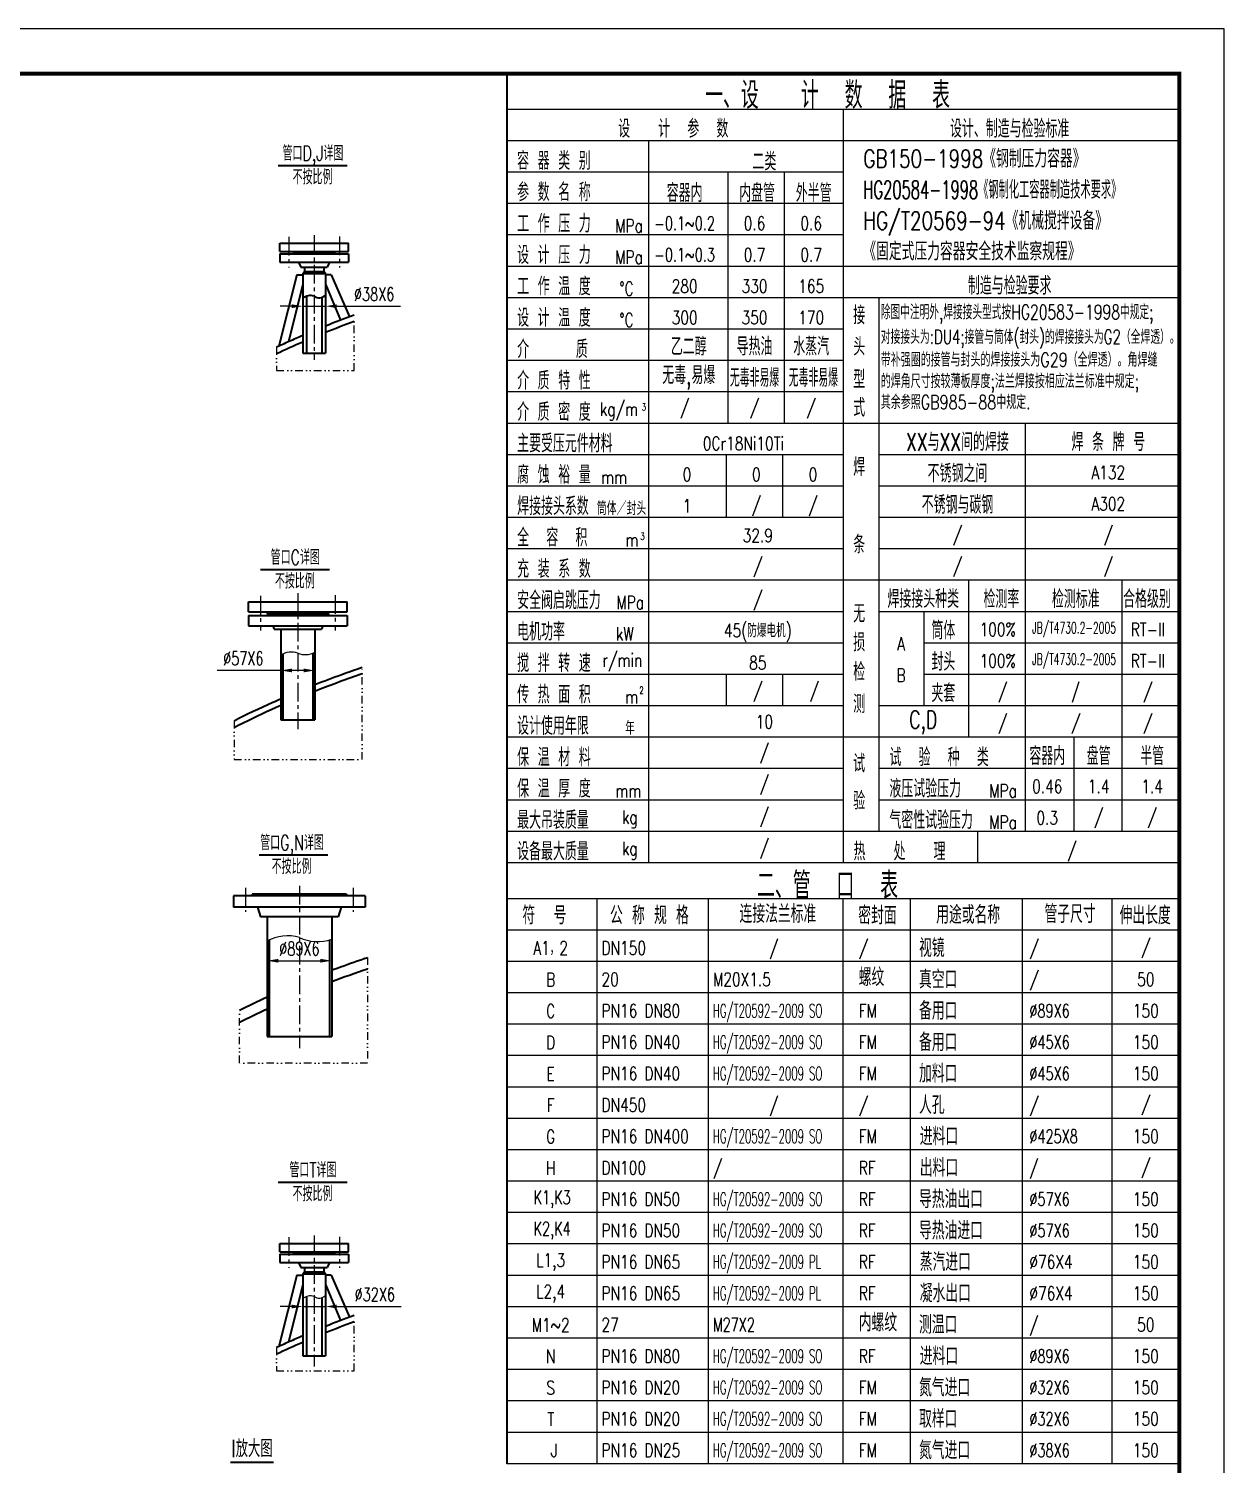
# Model space of a CAD drawing. Extents: x -25301 to -330, y -13680 to -1065.
# Drawn here: x -20390 to -16391, y -5867 to -1065 of the extents above; entities that cross this region are included whole.
import ezdxf
from ezdxf.enums import TextEntityAlignment as Align

# ---------------------------------------------------------------- set-up
doc = ezdxf.new("R2010")
doc.units = 0
doc.header["$LTSCALE"] = 50
doc.header["$MEASUREMENT"] = 0
doc.linetypes.add('CENTER', pattern=[2, 1.25, -0.25, 0.25, -0.25])
doc.linetypes.add('DIVIDE', pattern=[1.25, 0.5, -0.25, 0, -0.25, 0, -0.25])
doc.layers.get('0').update_dxf_attribs({"linetype": 'CONTINUOUS'})
doc.layers.get('DEFPOINTS').update_dxf_attribs({"linetype": 'CONTINUOUS'})
doc.layers.add('1', color=7, linetype='CONTINUOUS', lineweight=40)
doc.layers.add('2', color=1, linetype='CONTINUOUS', lineweight=40)
doc.layers.add('3', color=3, linetype='CENTER')
doc.layers.add('TEXT', color=2, linetype='CONTINUOUS')
doc.styles.add('HZ', font='romans.shx', dxfattribs={"width": 0.7, "bigfont": 'hz1.shx'})
doc.styles.add('HZ1', font='romans.shx', dxfattribs={"width": 0.7, "bigfont": 'hz1.shx'})
doc.dimstyles.new('STANDARD$0', dxfattribs={"dimscale": 15, "dimtxt": 3, "dimasz": 2.5, "dimexe": 1, "dimexo": 0, "dimgap": 1.2, "dimtad": 1, "dimdec": 0, "dimzin": 0, "dimdsep": 46, "dimtxsty": 'HZ1', "dimcen": 0, "dimclrd": 7, "dimclre": 7, "dimclrt": 7, "dimadec": 0, "dimazin": 0, "dimtfac": 1.6, "dimtdec": 0, "dimtmove": 0, "dimatfit": 3, "dimfxl": 1, "dimtolj": 1, "dimtzin": 0, "dimarcsym": 0})

# ---------------------------------------------------------------- blocks, each defined once
blk = doc.blocks.new('*D5')
at = {"color": 7, "lineweight": -2}
for p, q in [((-19546.5, -3211.3), (-19759.5, -3211.3)), ((-19546.5, -3206.1), (-19546.5, -3226.3)), ((-19470, -3211.3), (-19509, -3211.3)), ((-19432.5, -3206.1), (-19432.5, -3226.3))]:
    blk.add_line(p, q, dxfattribs=at)
at = {"color": 7}
for points in [[(-19509, -3205), (-19509, -3217.5), (-19546.5, -3211.3)], [(-19470, -3205), (-19470, -3217.5), (-19432.5, -3211.3)]]:
    blk.add_solid(points, dxfattribs=at)
at = {"layer": 'DEFPOINTS', "color": 0}
for p in [(-19546.5, -3206.1), (-19546.5, -3211.3), (-19432.5, -3206.1)]:
    blk.add_point(p, dxfattribs=at)
at = {"color": 7, "insert": (-19671.8, -3170.8), "char_height": 45, "attachment_point": 5, "style": 'HZ1'}
blk.add_mtext('\\A1;%%c57X6', dxfattribs=at)
blk = doc.blocks.new('*D6')
at = {"color": 7, "lineweight": -2}
for p, q in [((-19510.6, -1992.9), (-19548.1, -1992.9)), ((-19473.1, -1986), (-19473.1, -2007.9)), ((-19473.1, -1992.9), (-19397.1, -1992.9)), ((-19397.1, -1986), (-19397.1, -2007.9)), ((-19359.6, -1992.9), (-19146.6, -1992.9))]:
    blk.add_line(p, q, dxfattribs=at)
at = {"color": 7}
for points in [[(-19510.6, -1986.6), (-19510.6, -1999.1), (-19473.1, -1992.9)], [(-19359.6, -1986.6), (-19359.6, -1999.1), (-19397.1, -1992.9)]]:
    blk.add_solid(points, dxfattribs=at)
at = {"layer": 'DEFPOINTS', "color": 0}
for p in [(-19473.1, -1986), (-19397.1, -1986), (-19397.1, -1992.9)]:
    blk.add_point(p, dxfattribs=at)
at = {"color": 7, "insert": (-19234.3, -1952.4), "char_height": 45, "attachment_point": 5, "style": 'HZ1'}
blk.add_mtext('\\A1;%%c38X6', dxfattribs=at)
blk = doc.blocks.new('*D0')
at = {"color": 7, "lineweight": -2}
for p, q in [((-19592.3, -4330.4), (-19592.3, -4167.3)), ((-19376.3, -4239.6), (-19376.3, -4167.3)), ((-19554.8, -4182.3), (-19413.8, -4182.3))]:
    blk.add_line(p, q, dxfattribs=at)
at = {"color": 7}
for points in [[(-19554.8, -4176), (-19554.8, -4188.5), (-19592.3, -4182.3)], [(-19413.8, -4176), (-19413.8, -4188.5), (-19376.3, -4182.3)]]:
    blk.add_solid(points, dxfattribs=at)
at = {"layer": 'DEFPOINTS', "color": 0}
for p in [(-19376.3, -4182.3), (-19376.3, -4239.6), (-19592.3, -4330.4)]:
    blk.add_point(p, dxfattribs=at)
at = {"color": 7, "insert": (-19484.3, -4141.8), "char_height": 45, "attachment_point": 5, "style": 'HZ1'}
blk.add_mtext('\\A1;%%c89X6', dxfattribs=at)
blk = doc.blocks.new('*D1')
at = {"color": 7, "lineweight": -2}
for p, q in [((-19510.6, -5338.9), (-19548.1, -5338.9)), ((-19473.1, -5332), (-19473.1, -5353.9)), ((-19473.1, -5338.9), (-19397.1, -5338.9)), ((-19397.1, -5332), (-19397.1, -5353.9)), ((-19359.6, -5338.9), (-19144.3, -5338.9))]:
    blk.add_line(p, q, dxfattribs=at)
at = {"color": 7}
for points in [[(-19510.6, -5332.6), (-19510.6, -5345.1), (-19473.1, -5338.9)], [(-19359.6, -5332.6), (-19359.6, -5345.1), (-19397.1, -5338.9)]]:
    blk.add_solid(points, dxfattribs=at)
at = {"layer": 'DEFPOINTS', "color": 0}
for p in [(-19473.1, -5332), (-19397.1, -5332), (-19397.1, -5338.9)]:
    blk.add_point(p, dxfattribs=at)
at = {"color": 7, "insert": (-19232.1, -5298.4), "char_height": 45, "attachment_point": 5, "style": 'HZ1'}
blk.add_mtext('\\A1;%%c32X6', dxfattribs=at)

msp = doc.modelspace()

# ---------------------------------------------------------------- linework, layer by layer
for p, q in [((-16391, -1064.7), (-25301, -1064.7)), ((-16391, -13679.7), (-16391, -1064.7)), ((-16541, -1334.7), (-18791, -1334.7)), ((-17666, -1334.7), (-17666, -3854.7)), ((-16541, -1439.7), (-18791, -1439.7)), ((-18316.6, -1439.7), (-18316.6, -3854.7)), ((-17666, -1544.7), (-18791, -1544.7)), ((-18051.8, -1544.7), (-18051.8, -2384.7)), ((-17862.8, -1544.7), (-17862.8, -2384.7)), ((-17666, -1649.7), (-18791, -1649.7)), ((-17666, -1754.7), (-18791, -1754.7)), ((-16541, -1859.7), (-18791, -1859.7)), ((-16541, -1964.7), (-18791, -1964.7)), ((-17546, -1964.7), (-17546, -3749.7)), ((-17666, -2069.7), (-18791, -2069.7)), ((-17666, -2174.7), (-18791, -2174.7)), ((-17666, -2279.7), (-18791, -2279.7)), ((-16541, -2384.7), (-18791, -2384.7)), ((-17056.6, -2384.7), (-17056.6, -3749.7)), ((-17666, -2489.7), (-18791, -2489.7)), ((-18057, -2489.7), (-18057, -2699.7)), ((-17868, -2489.7), (-17868, -2699.7)), ((-16541, -2489.7), (-17546, -2489.7)), ((-17666, -2594.7), (-18791, -2594.7)), ((-16541, -2594.7), (-17546, -2594.7)), ((-17666, -2699.7), (-18791, -2699.7)), ((-16541, -2699.7), (-17546, -2699.7)), ((-17666, -2804.7), (-18791, -2804.7)), ((-16541, -2804.7), (-17546, -2804.7)), ((-17666, -2909.7), (-18791, -2909.7)), ((-16541, -2909.7), (-18791, -2909.7)), ((-17246, -2909.7), (-17246, -3434.7)), ((-16733.8, -2907.3), (-16733.8, -3432.3)), ((-17666, -3014.7), (-18791, -3014.7)), ((-16541, -3014.7), (-17546, -3014.7)), ((-17396, -3014.7), (-17396, -3329.7)), ((-17666, -3119.7), (-18791, -3119.7)), ((-16541, -3119.7), (-17396, -3119.7)), ((-16541, -3119.7), (-17396, -3119.7)), ((-17666, -3224.7), (-18791, -3224.7)), ((-18057, -3224.7), (-18057, -3329.7)), ((-17868, -3224.7), (-17868, -3329.7)), ((-16541, -3224.7), (-17396, -3224.7)), ((-16541, -3224.7), (-17396, -3224.7)), ((-17666, -3329.7), (-18791, -3329.7)), ((-16541, -3329.7), (-17546, -3329.7)), ((-16541, -3329.7), (-17546, -3329.7)), ((-17666, -3434.7), (-18791, -3434.7)), ((-16541, -3434.7), (-18791, -3434.7)), ((-16894.4, -3434.7), (-16894.4, -3749.7)), ((-16733.8, -3434.7), (-16733.8, -3749.7)), ((-17666, -3539.7), (-18791, -3539.7)), ((-16541, -3539.7), (-17546, -3539.7)), ((-17666, -3644.7), (-18791, -3644.7)), ((-16541, -3644.7), (-17546, -3644.7)), ((-16541, -3644.7), (-17546, -3644.7)), ((-16541, -3644.7), (-17546, -3644.7)), ((-16541, -3749.7), (-18791, -3749.7)), ((-17216, -3749.7), (-17216, -3854.7)), ((-16541, -3854.7), (-18791, -3854.7)), ((-16541, -3974.7), (-18791, -3974.7)), ((-18488.3, -5864.7), (-18488.3, -3974.7)), ((-18116, -5864.7), (-18116, -3974.7)), ((-17666, -5864.7), (-17666, -3974.7)), ((-17441, -5864.7), (-17441, -3974.7)), ((-17066, -5864.7), (-17066, -3974.7)), ((-16766, -5864.7), (-16766, -3974.7)), ((-16541, -4079.7), (-18791, -4079.7)), ((-16541, -4184.7), (-18791, -4184.7)), ((-16541, -4289.7), (-18791, -4289.7)), ((-16541, -4394.7), (-18791, -4394.7)), ((-16541, -4499.7), (-18791, -4499.7)), ((-16541, -4604.7), (-18791, -4604.7)), ((-16541, -4709.7), (-18791, -4709.7)), ((-16541, -4814.7), (-18791, -4814.7)), ((-16541, -4919.7), (-18791, -4919.7)), ((-16541, -5024.7), (-18791, -5024.7)), ((-16541, -5129.7), (-18791, -5129.7)), ((-16541, -5234.7), (-18791, -5234.7)), ((-16541, -5339.7), (-18791, -5339.7)), ((-16541, -5444.7), (-18791, -5444.7)), ((-16541, -5549.7), (-18791, -5549.7)), ((-16541, -5654.7), (-18791, -5654.7)), ((-16541, -5759.7), (-18791, -5759.7)), ((-16541, -5864.7), (-18791, -5864.7))]:
    msp.add_line(p, q)
at = {"linetype": 'DIVIDE'}
for p, q in [((-19301.3, -2208.2), (-19301.3, -2022.8)), ((-19560.9, -2130.2), (-19560.9, -2208.2)), ((-19560.9, -2208.2), (-19301.3, -2208.2)), ((-19274.6, -3509.6), (-19274.6, -3201.9)), ((-19702.6, -3380.4), (-19702.6, -3509.6)), ((-19702.6, -3509.6), (-19274.6, -3509.6)), ((-19256.2, -4170.9), (-19256.2, -4524.4)), ((-19684.5, -4524.4), (-19684.5, -4347.4)), ((-19256.2, -4524.4), (-19684.5, -4524.4)), ((-19301.3, -5554.2), (-19301.3, -5368.8)), ((-19560.9, -5476.2), (-19560.9, -5554.2)), ((-19560.9, -5554.2), (-19301.3, -5554.2))]:
    msp.add_line(p, q, dxfattribs=at)
at = {"const_width": 13.5}
msp.add_lwpolyline([(-16541, -13529.7), (-16541, -1214.7), (-24926, -1214.7), (-24926, -13529.7)], dxfattribs=at)
for centre, radius, start, end in [((-19511.1, -3211.7), 62.1, 69.7091, 124.8121), ((-19464.3, -3093.5), 65, 247.1618, 299.2438), ((-19523.3, -4242.6), 143.8, 74.2401, 118.4397), ((-19422.3, -3974.4), 143.8, 244.4808, 288.6804), ((-19447.4, -5343.9), 40.5, 72.2603, 129.3779), ((-19418, -5280.4), 30.2, 235.6686, 313.9273)]:
    msp.add_arc(centre, radius, start, end)
at = {"layer": '1', "color": 1}
for p, q in [((-18791, -1214.7), (-18791, -5864.7)), ((-19546.5, -3376.4), (-19432.5, -3376.4))]:
    msp.add_line(p, q, dxfattribs=at)
at = {"layer": '1'}
for centre, radius, start, end in [((-19447.4, -1997.9), 40.5, 72.2603, 129.3779), ((-19418, -1934.4), 30.2, 235.6686, 313.9273)]:
    msp.add_arc(centre, radius, start, end, dxfattribs=at)
at = {"layer": '1', "color": 1, "extrusion": (0, 0, -1)}
for major_axis, start_param, end_param in [((-2800, 0), 0.921927, 0.974741), ((2800, 0), 3.916698, 3.962676)]:
    msp.add_ellipse((-17684.3, -5367.5), major_axis=major_axis, ratio=0.5, start_param=start_param, end_param=end_param, dxfattribs=at)
at = {"layer": '1', "color": 1}
for points in [[(-19301.3, -2022.8), (-19333.7, -2034.7), (-19365.6, -2046.9), (-19397.1, -2059.5)], [(-19301.3, -2044.1), (-19333.7, -2056.1), (-19365.7, -2068.4), (-19397.1, -2081)], [(-19473.1, -2112.7), (-19502.9, -2125.6), (-19532.2, -2138.8), (-19560.9, -2152.3)], [(-19684.5, -4347.4), (-19654.4, -4332.4), (-19623.7, -4317.6), (-19592.3, -4303.2)], [(-19301.3, -5368.8), (-19333.7, -5380.7), (-19365.6, -5392.9), (-19397.1, -5405.5)], [(-19301.3, -5390.1), (-19333.7, -5402.1), (-19365.7, -5414.4), (-19397.1, -5427)], [(-19473.1, -5458.7), (-19502.9, -5471.6), (-19532.2, -5484.8), (-19560.9, -5498.3)]]:
    msp.add_open_spline(points, degree=3, dxfattribs=at)
for points, knots in [([(-19473.1, -2090.9), (-19488.6, -2097.6), (-19503.9, -2104.3), (-19533.2, -2117.5), (-19547.1, -2123.8), (-19560.9, -2130.2)], [5.42176115, 5.42176115, 5.42176115, 5.42176115, 5.44340432, 5.44340432, 5.46336072, 5.46336072, 5.46336072, 5.46336072]), ([(-19274.6, -3201.9), (-19297.6, -3209.7), (-19320.4, -3217.7), (-19373.2, -3236.8), (-19403.1, -3248.1), (-19432.5, -3259.6)], [5.30915446, 5.30915446, 5.30915446, 5.30915446, 5.33867346, 5.33867346, 5.37832975, 5.37832975, 5.37832975, 5.37832975]), ([(-19274.6, -3223), (-19325.8, -3240.5), (-19375.8, -3258.8), (-19427.2, -3279), (-19429.9, -3280.1), (-19432.5, -3281.1)], [5.31192262, 5.31192262, 5.31192262, 5.31192262, 5.37803702, 5.37803702, 5.38163946, 5.38163946, 5.38163946, 5.38163946]), ([(-19546.5, -3306.9), (-19555.6, -3310.8), (-19564.6, -3314.8), (-19617.8, -3338.7), (-19660.9, -3359.2), (-19702.6, -3380.4)], [5.43063635, 5.43063635, 5.43063635, 5.43063635, 5.44340432, 5.44340432, 5.50632265, 5.50632265, 5.50632265, 5.50632265]), ([(-19546.5, -3328.7), (-19589, -3347.4), (-19630.4, -3366.8), (-19681.3, -3392.1), (-19692, -3397.5), (-19702.6, -3402.9)], [5.43442203, 5.43442203, 5.43442203, 5.43442203, 5.49478345, 5.49478345, 5.51092524, 5.51092524, 5.51092524, 5.51092524]), ([(-19376.3, -4213.6), (-19366.7, -4210), (-19357, -4206.4), (-19317.4, -4191.9), (-19287, -4181.3), (-19256.2, -4170.9)], [4.06917079, 4.06917079, 4.06917079, 4.06917079, 4.08190317, 4.08190317, 4.12126804, 4.12126804, 4.12126804, 4.12126804]), ([(-19473.1, -5436.9), (-19488.6, -5443.6), (-19503.9, -5450.3), (-19533.2, -5463.5), (-19547.1, -5469.8), (-19560.9, -5476.2)], [5.42176115, 5.42176115, 5.42176115, 5.42176115, 5.44340432, 5.44340432, 5.46336072, 5.46336072, 5.46336072, 5.46336072])]:
    msp.add_open_spline(points, degree=3, knots=knots, dxfattribs=at)
at = {"layer": '2'}
for p, q in [((-19555.7, -1521.8), (-19324.2, -1521.8)), ((-19550.1, -1781.9), (-19320.1, -1781.9)), ((-19550.1, -1809.9), (-19550.1, -1781.9)), ((-19550.1, -1809.9), (-19320.1, -1809.9)), ((-19550.1, -1817.9), (-19320.1, -1817.9)), ((-19550.1, -1817.9), (-19550.1, -1845.9)), ((-19503.1, -1813.9), (-19503.1, -1809.9)), ((-19503.1, -1813.9), (-19367.1, -1813.9)), ((-19503.1, -1813.9), (-19503.1, -1817.9)), ((-19503.1, -1813.9), (-19367.1, -1813.9)), ((-19367.1, -1813.9), (-19367.1, -1809.9)), ((-19367.1, -1813.9), (-19367.1, -1817.9)), ((-19320.1, -1809.9), (-19320.1, -1781.9)), ((-19320.1, -1817.9), (-19320.1, -1845.9)), ((-19550.1, -1845.9), (-19320.1, -1845.9)), ((-19487.1, -1845.9), (-19479, -1861.9)), ((-19479, -1861.9), (-19391.1, -1861.9)), ((-19467.1, -1861.9), (-19467.1, -1877)), ((-19403.1, -1861.9), (-19403.1, -1877)), ((-19383.1, -1845.9), (-19391.1, -1861.9)), ((-19492.6, -1887.9), (-19552.7, -2126.5)), ((-19473.1, -1919.1), (-19520.9, -2111.9)), ((-19492.6, -1887.9), (-19473.1, -1887.9)), ((-19473.1, -1883), (-19467.1, -1877)), ((-19473.1, -1883), (-19473.1, -2150.1)), ((-19473.1, -1883), (-19397.1, -1883)), ((-19467.1, -1877), (-19403.1, -1877)), ((-19397.1, -1883), (-19403.1, -1877)), ((-19397.1, -1883), (-19397.1, -2150.1)), ((-19377.5, -1887.9), (-19397.1, -1887.9)), ((-19397.1, -1919.1), (-19347.1, -2039.9)), ((-19377.5, -1887.9), (-19316.5, -2028.4)), ((-19461.1, -1961.4), (-19461.1, -2150.1)), ((-19409.1, -1963.3), (-19409.1, -2150.1)), ((-19473.1, -2150.1), (-19397.1, -2150.1)), ((-19614.8, -2873.5), (-19383.3, -2873.5)), ((-19654.5, -2981.6), (-19324.5, -2981.6)), ((-19654.5, -3015.6), (-19654.5, -2981.6)), ((-19654.5, -3015.6), (-19324.5, -3015.6)), ((-19591.5, -3021.6), (-19591.5, -3015.6)), ((-19591.5, -3021.6), (-19387.5, -3021.6)), ((-19591.5, -3021.6), (-19387.5, -3021.6)), ((-19591.5, -3021.6), (-19591.5, -3027.6)), ((-19387.5, -3021.6), (-19387.5, -3015.6)), ((-19387.5, -3021.6), (-19387.5, -3027.6)), ((-19324.5, -3015.6), (-19324.5, -2981.6)), ((-19654.5, -3027.6), (-19324.5, -3027.6)), ((-19654.5, -3027.6), (-19654.5, -3061.6)), ((-19654.5, -3061.6), (-19324.5, -3061.6)), ((-19573.5, -3061.6), (-19568.5, -3073.6)), ((-19405.5, -3061.6), (-19410.5, -3073.6)), ((-19324.5, -3027.6), (-19324.5, -3061.6)), ((-19568.5, -3073.6), (-19410.5, -3073.6)), ((-19546.5, -3073.6), (-19546.5, -3376.4)), ((-19432.5, -3073.6), (-19432.5, -3376.4)), ((-19539.5, -3156.5), (-19539.5, -3376.4)), ((-19439.5, -3153.7), (-19439.5, -3376.4)), ((-19618.7, -3828.1), (-19389.6, -3828.1)), ((-19704.3, -3965.1), (-19704.3, -4003.1)), ((-19264.3, -3965.1), (-19704.3, -3965.1)), ((-19326.3, -3959.1), (-19642.3, -3959.1)), ((-19642.3, -3959.1), (-19642.3, -3965.1)), ((-19326.3, -3959.1), (-19326.3, -3965.1)), ((-19264.3, -3965.1), (-19264.3, -4003.1)), ((-19264.3, -4003.1), (-19704.3, -4003.1)), ((-19624.3, -4003.1), (-19614.2, -4035.1)), ((-19344.3, -4003.1), (-19354.4, -4035.1)), ((-19354.4, -4035.1), (-19614.2, -4035.1)), ((-19592.3, -4035.1), (-19592.3, -4436.1)), ((-19376.3, -4035.1), (-19376.3, -4436.1)), ((-19585.3, -4112.8), (-19585.3, -4436.1)), ((-19383.3, -4112.8), (-19383.3, -4436.1)), ((-19592.3, -4436.1), (-19376.3, -4436.1)), ((-19555.7, -4922.8), (-19324.2, -4922.8)), ((-19550.1, -5127.9), (-19320.1, -5127.9)), ((-19550.1, -5155.9), (-19550.1, -5127.9)), ((-19320.1, -5155.9), (-19320.1, -5127.9)), ((-19550.1, -5155.9), (-19320.1, -5155.9)), ((-19550.1, -5163.9), (-19320.1, -5163.9)), ((-19550.1, -5163.9), (-19550.1, -5191.9)), ((-19503.1, -5159.9), (-19503.1, -5155.9)), ((-19503.1, -5159.9), (-19367.1, -5159.9)), ((-19503.1, -5159.9), (-19367.1, -5159.9)), ((-19503.1, -5159.9), (-19503.1, -5163.9)), ((-19367.1, -5159.9), (-19367.1, -5155.9)), ((-19367.1, -5159.9), (-19367.1, -5163.9)), ((-19320.1, -5163.9), (-19320.1, -5191.9)), ((-19492.6, -5233.9), (-19552.7, -5472.5)), ((-19550.1, -5191.9), (-19320.1, -5191.9)), ((-19492.6, -5233.9), (-19473.1, -5233.9)), ((-19487.1, -5191.9), (-19479, -5207.9)), ((-19479, -5207.9), (-19391.1, -5207.9)), ((-19473.1, -5229), (-19467.1, -5223)), ((-19473.1, -5229), (-19397.1, -5229)), ((-19473.1, -5229), (-19473.1, -5503.3)), ((-19467.1, -5207.9), (-19467.1, -5223)), ((-19467.1, -5223), (-19403.1, -5223)), ((-19403.1, -5207.9), (-19403.1, -5223)), ((-19397.1, -5229), (-19403.1, -5223)), ((-19397.1, -5229), (-19397.1, -5503.3)), ((-19377.5, -5233.9), (-19397.1, -5233.9)), ((-19383.1, -5191.9), (-19391.1, -5207.9)), ((-19377.5, -5233.9), (-19316.5, -5374.4)), ((-19473.1, -5265.1), (-19520.9, -5457.9)), ((-19397.1, -5265.1), (-19347.1, -5386)), ((-19461.1, -5307.4), (-19461.1, -5503.3)), ((-19409.1, -5309.3), (-19409.1, -5503.3)), ((-19473.1, -5503.3), (-19397.1, -5503.3)), ((-19715.1, -5860), (-19571.1, -5860))]:
    msp.add_line(p, q, dxfattribs=at)
at = {"layer": '3'}
for p, q in [((-19520.1, -1761), (-19520.1, -1863.1)), ((-19435.1, -1754.8), (-19435.1, -2172.3)), ((-19350.1, -1759.5), (-19350.1, -1863.1)), ((-19614.5, -2961.3), (-19614.5, -3077.5)), ((-19489.5, -2952.3), (-19489.5, -3408.1)), ((-19364.5, -2959.8), (-19364.5, -3077.5)), ((-19484.3, -3931.9), (-19484.3, -4475.1)), ((-19664.3, -3938.3), (-19664.3, -4019)), ((-19304.3, -3938.3), (-19304.3, -4019)), ((-19520.1, -5107), (-19520.1, -5209.1)), ((-19435.1, -5100.8), (-19435.1, -5539.9)), ((-19350.1, -5105.5), (-19350.1, -5209.1))]:
    msp.add_line(p, q, dxfattribs=at)

# ---------------------------------------------------------------- texts
at = {"style": 'HZ'}
for s, height, width, p in [('一、设   计  数  据  表', 90, 0.7, (-17718, -1282.9)), ('设   计  参  数', 60, 0.7, (-18233.8, -1395.9)), ('设计、制造与检验标准', 60, 0.7, (-17108.8, -1395.9)), ('二类', 60, 0.7, (-17929.1, -1505.9)), ('容器内', 60, 0.7, (-18195.8, -1610.9)), ('内盘管', 60, 0.7, (-17953.6, -1610.9)), ('外半管', 60, 0.7, (-17764.2, -1610.9)), ('-0.1~0.2', 45, 0.7, (-18195.8, -1715.9)), ('0.6', 45, 0.75, (-17962.1, -1715.9)), ('0.6', 45, 0.75, (-17772.6, -1715.9)), ('-0.1~0.3', 45, 0.7, (-18195.8, -1820.9)), ('0.7', 45, 0.75, (-17962.1, -1820.9)), ('0.7', 45, 0.75, (-17772.6, -1820.9)), ('280', 45, 0.75, (-18195.8, -1925.9)), ('330', 45, 0.75, (-17962.1, -1925.9)), ('165', 45, 0.75, (-17772.6, -1925.9)), ('制造与检验要求', 60, 0.7, (-17108.8, -1920.9)), ('300', 45, 0.75, (-18195.8, -2030.9)), ('350', 45, 0.75, (-17962.1, -2030.9)), ('170', 45, 0.75, (-17772.6, -2030.9)), ('乙二醇', 60, 0.7, (-18182, -2124.5)), ('导热油', 60, 0.7, (-17962.1, -2124.5)), ('水蒸汽', 60, 0.7, (-17772.6, -2124.5)), ('无毒,易爆', 60, 0.7, (-18182, -2229.5)), ('无毒非易爆', 60, 0.5, (-17962.1, -2229.5)), ('无毒非易爆', 60, 0.5, (-17765.3, -2229.5)), ('/', 45, 0.75, (-18195.8, -2334.5)), ('/', 45, 0.75, (-17962.1, -2334.5)), ('/', 45, 0.75, (-17772.6, -2334.5)), ('0Cr18Ni10Ti', 45, 0.75, (-17999.3, -2450.9)), ('XX与XX间的焊接', 60, 0.7, (-17283.3, -2444.1)), ('焊 条 牌 号', 60, 0.7, (-16779, -2444.1)), ('0', 45, 0.75, (-18188, -2555.9)), ('0', 45, 0.75, (-17956, -2555.9)), ('0', 45, 0.75, (-17766.5, -2555.9)), ('不锈钢之间', 60, 0.7, (-17283.3, -2549.1)), ('A132', 45, 0.75, (-16779, -2549.1)), ('1', 45, 0.75, (-18188, -2660.9)), ('/', 45, 0.75, (-17956, -2660.9)), ('/', 45, 0.75, (-17766.5, -2660.9)), ('不锈钢与碳钢', 60, 0.7, (-17283.3, -2654.1)), ('A302', 45, 0.75, (-16779, -2654.1)), ('/', 45, 0.75, (-17283.3, -2759.1)), ('/', 45, 0.75, (-16779, -2759.1)), ('32.9', 45, 0.75, (-17951.1, -2759.7)), ('/', 45, 0.75, (-17951.1, -2864.7)), ('/', 45, 0.75, (-17283.3, -2864.1)), ('/', 45, 0.75, (-16779, -2864.1)), ('/', 45, 0.75, (-17951.1, -2975.9)), ('焊接接头种类', 60, 0.7, (-17397.8, -2969.1)), ('检测率', 60, 0.7, (-17136.6, -2969.1)), ('检测标准', 60, 0.7, (-16887.6, -2969.1)), ('合格级别', 60, 0.7, (-16649.6, -2969.1)), ('45(防爆电机)', 45, 0.75, (-17951.1, -3080.9)), ('筒体', 60, 0.7, (-17330.6, -3074.1)), ('100%', 45, 0.75, (-17148.6, -3074.1)), ('JB/T4730.2-2005', 37.5, 0.6, (-16893.4, -3071.1)), ('RT-II', 45, 0.75, (-16646.8, -3074.1)), ('A', 45, 0.75, (-17472.2, -3122.4)), ('85', 45, 0.75, (-17951.1, -3185.9)), ('封头', 60, 0.7, (-17330.6, -3179.1)), ('100%', 45, 0.75, (-17148.6, -3179.1)), ('JB/T4730.2-2005', 37.5, 0.6, (-16893.4, -3176.1)), ('RT-II', 45, 0.75, (-16646.8, -3179.1)), ('B', 45, 0.75, (-17472.2, -3227.4)), ('/', 45, 0.75, (-17951.1, -3281.9)), ('/', 45, 0.75, (-17762.1, -3281.9)), ('夹套', 60, 0.7, (-17330.6, -3284.1)), ('/', 45, 0.75, (-17131.9, -3284.1)), ('/', 45, 0.65, (-16888.8, -3284.1)), ('/', 45, 0.75, (-16646.8, -3284.1)), ('10', 45, 0.75, (-17929.1, -3383.1)), ('C,D', 60, 0.7, (-17397.8, -3385.1)), ('/', 45, 0.75, (-17131.9, -3389.1)), ('/', 45, 0.75, (-16887.6, -3389.1)), ('/', 45, 0.75, (-16646.8, -3389.1)), ('/', 45, 0.75, (-17929.1, -3488.1)), ('容器内', 60, 0.7, (-16983.2, -3494.1)), ('盘管', 60, 0.7, (-16811.2, -3494.1)), ('半管', 60, 0.7, (-16632.2, -3494.1)), ('/', 45, 0.75, (-17929.1, -3593.1)), ('0.46', 45, 0.75, (-16983.2, -3599.1)), ('1.4', 45, 0.75, (-16811.2, -3599.1)), ('1.4', 45, 0.75, (-16632.2, -3599.1)), ('/', 45, 0.75, (-17929.1, -3701.6)), ('0.3', 45, 0.75, (-16983.2, -3704.1)), ('/', 45, 0.75, (-16811.2, -3704.1)), ('/', 45, 0.75, (-16632.2, -3704.1)), ('/', 45, 0.75, (-17929.1, -3806.6)), ('/', 45, 0.75, (-16900.3, -3815.9)), ('二、管  口  表', 90, 0.7, (-17718, -3925.8)), ('A1，2', 45, 0.75, (-18644, -4140.5)), ('/', 45, 0.75, (-16653.5, -4139.7)), ('B', 45, 0.75, (-18644, -4245.5)), ('50', 45, 0.75, (-16653.5, -4244.7)), ('C', 45, 0.75, (-18644, -4350.5)), ('150', 45, 0.75, (-16653.5, -4349.7)), ('D', 45, 0.75, (-18644, -4455.5)), ('150', 45, 0.75, (-16653.5, -4454.7)), ('E', 45, 0.75, (-18644, -4560.5)), ('150', 45, 0.75, (-16653.5, -4559.7)), ('F', 45, 0.75, (-18644, -4665.5)), ('/', 45, 0.75, (-16653.5, -4664.7)), ('G', 45, 0.75, (-18644, -4770.5)), ('150', 45, 0.75, (-16653.5, -4769.7)), ('/', 45, 0.75, (-16653.5, -4874.7)), ('H', 45, 0.75, (-18644, -4875.5)), ('K1,K3', 45, 0.7, (-18639.1, -4980.5)), ('150', 45, 0.75, (-16653.5, -4979.7)), ('K2,K4', 45, 0.7, (-18639.1, -5085.5)), ('150', 45, 0.75, (-16653.5, -5084.7)), ('L1,3', 45, 0.75, (-18644, -5190.5)), ('150', 45, 0.75, (-16653.5, -5189.7)), ('L2,4', 45, 0.75, (-18644, -5295.5)), ('150', 45, 0.75, (-16653.5, -5294.7)), ('M1~2', 45, 0.75, (-18644, -5400.5)), ('50', 45, 0.75, (-16653.5, -5399.7)), ('N', 45, 0.75, (-18644, -5505.5)), ('150', 45, 0.75, (-16653.5, -5504.7)), ('S', 45, 0.75, (-18644, -5610.5)), ('150', 45, 0.75, (-16653.5, -5609.7)), ('T ', 45, 0.75, (-18632, -5715.5)), ('150', 45, 0.75, (-16653.5, -5714.7)), ('I放大图', 57.6, 0.75, (-19643.1, -5810.9)), ('J', 45, 0.75, (-18632, -5820.5)), ('150', 45, 0.75, (-16653.5, -5819.7))]:
    msp.add_text(s, height=height, dxfattribs=dict(at, width=width)).set_placement(p, align=Align.MIDDLE)
at = {"style": 'HZ1', "width": 0.7}
for s, p in [('管口D,J详图', (-19439, -1506.2)), ('不按比例', (-19440.5, -1585.7)), ('管口C详图', (-19498.1, -2857.9)), ('不按比例', (-19499.6, -2937.4)), ('管口G,N详图', (-19509, -3812.4)), ('不按比例', (-19510.5, -3892)), ('管口T详图', (-19439, -4907.1)), ('不按比例', (-19440.5, -4986.7))]:
    msp.add_text(s, height=50, dxfattribs=at).set_placement(p, align=Align.CENTER)
at = {"style": 'HZ'}
for s, height, width, p in [('容 器 类 别', 60, 0.7, (-18756, -1536.6)), ('GB150-1998《钢制压力容器》', 60, 0.75, (-17598.3, -1529.3)), ('参 数 名 称', 60, 0.7, (-18756, -1641.6)), ('HG20584-1998《钢制化工容器制造技术要求》', 60, 0.6, (-17598.3, -1633.2)), ('工 作 压 力', 60, 0.7, (-18756, -1746.6)), ('HG/T20569-94《机械搅拌设备》', 60, 0.75, (-17598.3, -1736.9)), ('MPa', 45, 0.75, (-18428.2, -1746.6)), ('《固定式压力容器安全技术监察规程》', 60, 0.75, (-17598.3, -1839.6)), ('设 计 压 力', 60, 0.7, (-18756, -1851.6)), ('MPa', 45, 0.75, (-18428.2, -1851.6)), ('工 作 温 度', 60, 0.7, (-18756, -1956.6)), ('%%DC', 45, 0.75, (-18414.1, -1956.6)), ('设 计 温 度', 60, 0.7, (-18756, -2061.6)), ('%%DC', 45, 0.75, (-18414.1, -2061.6)), ('接', 60, 0.7, (-17632, -2053.2)), ('除图中注明外,焊接接头型式按HG20583-1998中规定;', 48.75, 0.7, (-17539.8, -2036.9)), ('对接接头为:DU4;接管与筒体(封头)的焊接接头为G2（全焊透）。', 46.8, 0.7, (-17539.8, -2119.2)), ('介     质', 60, 0.7, (-18756, -2166.6)), ('头', 60, 0.7, (-17632, -2158)), ('带补强圈的接管与封头的焊接接头为G29（全焊透）。角焊缝', 46.8, 0.75, (-17539.8, -2195.2)), ('介 质 特 性', 60, 0.7, (-18756, -2271.6)), ('型', 60, 0.7, (-17632, -2267.9)), ('的焊角尺寸按较薄板厚度;法兰焊接按相应法兰标准中规定;', 46.8, 0.75, (-17539.8, -2267)), ('式', 60, 0.7, (-17632, -2362.1)), ('其余参照GB985-88中规定.', 46.8, 0.75, (-17539.8, -2337)), ('介 质 密 度', 60, 0.7, (-18756, -2376.6)), ('kg/m', 45, 0.75, (-18479.2, -2359.9)), ('3', 24, 0.7, (-18339, -2342.1)), ('主要受压元件材料', 60, 0.7, (-18756, -2481.6)), ('焊', 60, 0.7, (-17632, -2560.7)), ('腐 蚀 裕 量', 60, 0.7, (-18756, -2586.6)), ('mm', 45, 0.75, (-18475.2, -2586.6)), ('焊接接头系数', 60, 0.7, (-18756, -2691.6)), ('筒体／封头', 45, 0.7, (-18489.5, -2691.6)), ('全  容  积', 60, 0.7, (-18756, -2796.6)), ('m', 45, 0.75, (-18393.8, -2796.6)), ('3', 24, 0.7, (-18344, -2774.6)), ('条', 60, 0.7, (-17632, -2819.8)), ('充 装 系 数', 60, 0.7, (-18756, -2901.6)), ('安全阀启跳压力', 60, 0.7, (-18756, -3006.6)), ('MPa', 45, 0.75, (-18424.4, -3006.6)), ('无', 60, 0.7, (-17632, -3051)), ('电机功率', 60, 0.7, (-18756, -3111.6)), ('kW', 45, 0.75, (-18425.8, -3111.6)), ('损', 60, 0.7, (-17632, -3147.3)), ('搅 拌 转 速', 60, 0.7, (-18756, -3216.6)), ('r/min', 45, 0.75, (-18470.7, -3199.3)), ('检', 60, 0.7, (-17632, -3245.8)), ('传 热 面 积', 60, 0.7, (-18756, -3321.6)), ('m', 45, 0.75, (-18394.6, -3321.6)), ('2', 24, 0.7, (-18347.1, -3289.4)), ('测', 60, 0.7, (-17632, -3353.5)), ('设计使用年限', 60, 0.7, (-18756, -3426.6)), ('年', 45, 0.75, (-18394.6, -3426.6)), ('保 温 材 料', 60, 0.7, (-18756, -3531.6)), ('试', 60, 0.7, (-17632, -3552.4)), ('试  验  种  类', 60, 0.7, (-17511, -3531.6)), ('保 温 厚 度', 60, 0.7, (-18756, -3636.6)), ('液压试验压力', 60, 0.7, (-17511, -3636.6)), ('MPa', 45, 0.75, (-17177.3, -3636.6)), ('mm', 45, 0.75, (-18427.5, -3636.6)), ('验', 60, 0.7, (-17632, -3677)), ('最大吊装质量', 60, 0.7, (-18756, -3741.6)), ('kg', 45, 0.75, (-18405.4, -3724.3)), ('气密性试验压力', 60, 0.7, (-17511, -3741.6)), ('MPa', 45, 0.75, (-17177.3, -3741.6)), ('设备最大质量', 60, 0.7, (-18756, -3846.6)), ('kg', 45, 0.75, (-18405.4, -3829.3)), ('热   处   理', 60, 0.7, (-17631, -3846.6)), ('DN150', 45, 0.75, (-18474, -4162.2)), ('/', 45, 0.7, (-17912.1, -4162.2)), ('/', 45, 0.75, (-17613.5, -4162.2)), ('视镜', 60, 0.75, (-17411.8, -4169.7)), ('/', 45, 0.75, (-17042.9, -4162.2)), ('20', 45, 0.75, (-18474, -4267.2)), ('M20X1.5', 45, 0.75, (-18101.2, -4267.2)), ('螺纹', 60, 0.75, (-17613.5, -4267.2)), ('真空口', 60, 0.75, (-17411.8, -4274.7)), ('/', 45, 0.75, (-17042.9, -4267.2)), ('HG/T20592-2009 SO', 45, 0.55, (-18101.2, -4372.2)), ('备用口', 60, 0.75, (-17411.8, -4379.7)), ('PN16 DN80', 45, 0.75, (-18474, -4372.2)), ('FM', 45, 0.75, (-17613.5, -4372.2)), ('%%C89X6', 45, 0.7, (-17042.9, -4372.2)), ('PN16 DN40', 45, 0.75, (-18474, -4477.2)), ('HG/T20592-2009 SO', 45, 0.55, (-18101.2, -4477.2)), ('FM', 45, 0.75, (-17613.5, -4477.2)), ('备用口', 60, 0.75, (-17411.8, -4484.7)), ('%%C45X6', 45, 0.7, (-17042.9, -4477.2)), ('PN16 DN40', 45, 0.75, (-18474, -4582.2)), ('HG/T20592-2009 SO', 45, 0.55, (-18101.2, -4582.2)), ('FM', 45, 0.75, (-17613.5, -4582.2)), ('加料口', 60, 0.75, (-17411.8, -4589.7)), ('%%c45X6', 45, 0.7, (-17042.9, -4582.2)), ('DN450', 45, 0.75, (-18474, -4687.2)), ('/', 45, 0.7, (-17912.1, -4687.2)), ('/', 45, 0.75, (-17613.5, -4687.2)), ('人孔', 60, 0.75, (-17411.8, -4694.7)), ('/', 45, 0.75, (-17042.9, -4687.2)), ('PN16 DN400', 45, 0.75, (-18474, -4792.2)), ('HG/T20592-2009 SO', 45, 0.55, (-18101.2, -4792.2)), ('FM', 45, 0.75, (-17613.5, -4792.2)), ('进料口', 60, 0.75, (-17409.4, -4799.8)), ('%%C425X8', 45, 0.7, (-17042.9, -4792.2)), ('/', 45, 0.75, (-18101.2, -4897.2)), ('出料口', 60, 0.75, (-17409.4, -4904.8)), ('/', 45, 0.7, (-17042.9, -4897.2)), ('DN100', 45, 0.75, (-18474, -4897.2)), ('RF', 45, 0.75, (-17613.5, -4897.2)), ('导热油出口', 60, 0.75, (-17411.8, -5009.7)), ('PN16 DN50', 45, 0.75, (-18474, -5002.2)), ('HG/T20592-2009 SO', 45, 0.55, (-18101.2, -5002.2)), ('RF', 45, 0.75, (-17613.5, -5002.2)), ('%%c57X6', 45, 0.7, (-17042.9, -5002.2)), ('PN16 DN50', 45, 0.75, (-18474, -5107.2)), ('HG/T20592-2009 SO', 45, 0.55, (-18101.2, -5107.2)), ('RF', 45, 0.75, (-17613.5, -5107.2)), ('导热油进口', 60, 0.75, (-17411.8, -5114.7)), ('%%C57X6', 45, 0.7, (-17042.9, -5107.2)), ('PN16 DN65', 45, 0.75, (-18474, -5212.2)), ('HG/T20592-2009 PL', 45, 0.55, (-18101.2, -5212.2)), ('RF', 45, 0.75, (-17613.5, -5212.2)), ('蒸汽进口', 60, 0.75, (-17409.4, -5219.8)), ('%%C76X4', 45, 0.75, (-17042.9, -5212.2)), ('PN16 DN65', 45, 0.75, (-18474, -5317.2)), ('HG/T20592-2009 PL', 45, 0.55, (-18101.2, -5317.2)), ('RF', 45, 0.75, (-17613.5, -5317.2)), ('凝水出口', 60, 0.75, (-17409.4, -5324.8)), ('%%C76X4', 45, 0.75, (-17042.9, -5317.2)), ('27', 45, 0.75, (-18474, -5422.2)), ('M27X2', 45, 0.7, (-18101.2, -5422.2)), ('内螺纹', 60, 0.75, (-17613.5, -5422.2)), ('测温口', 60, 0.75, (-17411.8, -5429.7)), ('/', 45, 0.7, (-17042.9, -5422.2)), ('HG/T20592-2009 SO', 45, 0.55, (-18101.2, -5527.2)), ('进料口', 60, 0.75, (-17409.4, -5534.8)), ('PN16 DN80', 45, 0.75, (-18474, -5527.2)), ('RF', 45, 0.75, (-17613.5, -5527.2)), ('%%c89X6', 45, 0.7, (-17042.9, -5527.2)), ('PN16 DN20', 45, 0.75, (-18474, -5632.2)), ('HG/T20592-2009 SO', 45, 0.55, (-18101.2, -5632.2)), ('FM', 45, 0.75, (-17613.5, -5632.2)), ('氮气进口', 60, 0.75, (-17411.8, -5639.7)), ('%%c32X6', 45, 0.7, (-17042.9, -5632.2)), ('PN16 DN20', 45, 0.75, (-18474, -5737.2)), ('HG/T20592-2009 SO', 45, 0.55, (-18101.2, -5737.2)), ('FM', 45, 0.75, (-17613.5, -5737.2)), ('取样口', 60, 0.75, (-17411.8, -5744.7)), ('%%c32X6', 45, 0.7, (-17042.9, -5737.2)), ('PN16 DN25', 45, 0.75, (-18474, -5842.2)), ('HG/T20592-2009 SO', 45, 0.55, (-18101.2, -5842.2)), ('FM', 45, 0.75, (-17613.5, -5842.2)), ('氮气进口', 60, 0.75, (-17411.8, -5849.7)), ('%%c38X6', 45, 0.7, (-17042.9, -5842.2))]:
    msp.add_text(s, height=height, dxfattribs=dict(at, width=width)).set_placement(p)
at = {"layer": 'TEXT', "color": 7, "style": 'HZ', "width": 0.75}
for s, p in [('符  号', (-18664.8, -4027.2)), ('公 称 规 格', (-18313.7, -4027.2)), ('连接法兰标准', (-17883.9, -4022.7)), ('密封面', (-17551, -4027.2)), ('用途或名称', (-17247.7, -4025.1)), ('管子尺寸', (-16906.8, -4022.7)), ('伸出长度', (-16655.5, -4027.2))]:
    msp.add_text(s, height=60, dxfattribs=at).set_placement(p, align=Align.MIDDLE)

# ---------------------------------------------------------------- dimensions: what is measured, and where the dimension line sits
for base, p1, p2, text, picture, middle in [((-19397.1, -1992.9), (-19473.1, -1986), (-19397.1, -1986), '%%c38X6', '*D6', (-19234.3, -1992.9)), ((-19397.1, -5338.9), (-19473.1, -5332), (-19397.1, -5332), '%%c32X6', '*D1', (-19232.1, -5338.9))]:
    dim = msp.add_linear_dim(base=base, p1=p1, p2=p2, text=text, dimstyle='STANDARD$0')
    dim.commit()
    dim.dimension.update_dxf_attribs({"geometry": picture, "text_midpoint": middle, "dimtype": 128})
for base, p1, p2, text, picture, middle in [((-19546.5, -3211.3), (-19432.5, -3206.1), (-19546.5, -3206.1), '%%c57X6', '*D5', (-19671.8, -3170.8)), ((-19376.3, -4182.3), (-19592.3, -4330.4), (-19376.3, -4239.6), '%%c89X6', '*D0', (-19484.3, -4141.8))]:
    dim = msp.add_linear_dim(base=base, p1=p1, p2=p2, text=text, dimstyle='STANDARD$0')
    dim.commit()
    dim.dimension.update_dxf_attribs({"geometry": picture, "text_midpoint": middle})

doc.saveas('drawing.dxf')
